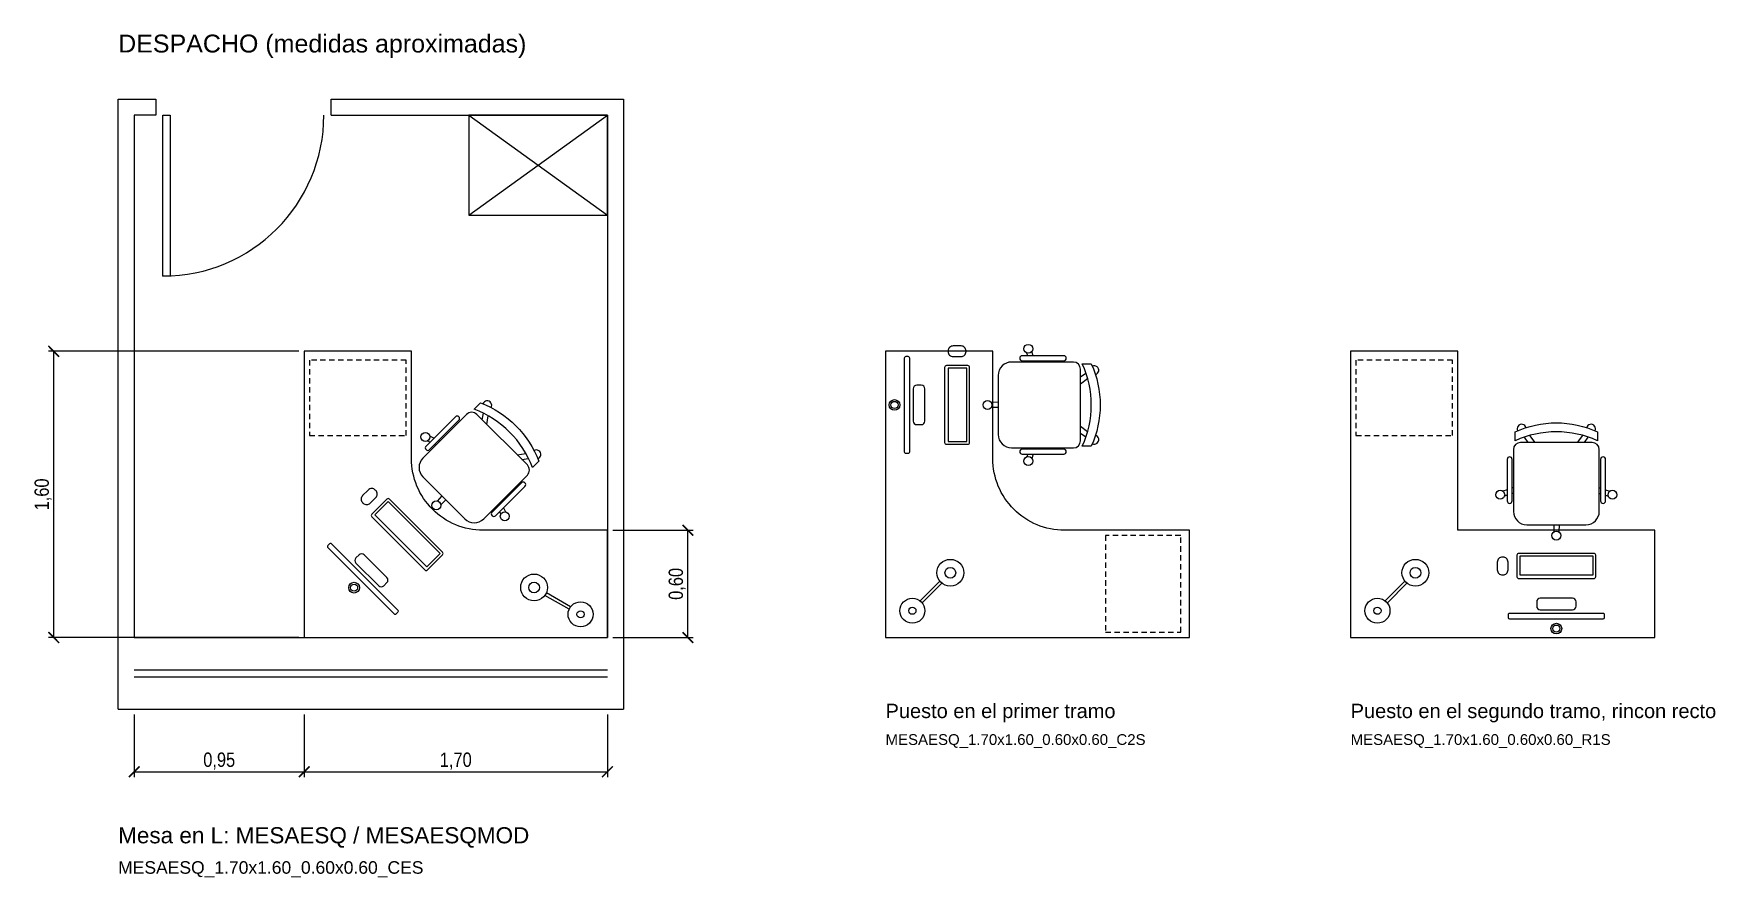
# Model space of a CAD drawing. Header units: metres. Extents: x -0.56 to 8.84, y -1.34 to 3.38.
import ezdxf

# ---------------------------------------------------------------- set-up
doc = ezdxf.new("R2010")
doc.units = ezdxf.units.M
for name, color, linetype in [('EJEMPLO-COTAS', 3, 'Continuous'), ('EJEMPLO-DESPACHO', 8, 'Continuous'), ('EJEMPLO-TEXTOS', 8, 'Continuous'), ('MOBILIARIO', 7, 'Continuous')]:
    doc.layers.add(name, color=color, linetype=linetype)
doc.styles.add('MOB_TEXTO', font='arial.ttf')
doc.styles.add('OpenSansCondensed-Light', font='OpenSansCondensed-Light.ttf')
doc.dimstyles.new('EZDXF', dxfattribs={"dimtxt": 0.25, "dimasz": 0.175, "dimexe": 0.375, "dimexo": 0.125, "dimgap": 0.1, "dimtad": 1, "dimlfac": 100, "dimzin": 12, "dimdsep": 46, "dimtxsty": 'OpenSansCondensed-Light', "dimblk": 'ARCHTICK', "dimcen": 2.5, "dimazin": 3, "dimtfac": 0.5, "dimtmove": 2, "dimatfit": 3})

# ---------------------------------------------------------------- blocks, each defined once
blk = doc.blocks.new('MESAESQ_1.70x1.60_0.60x0.60_CES')
for p, q in [((0.03, 1.55), (0.03, 1.52)), ((0.07, 1.55), (0.04, 1.55)), ((0.12, 1.55), (0.09, 1.55)), ((0.17, 1.55), (0.14, 1.55)), ((0.22, 1.55), (0.19, 1.55)), ((0.27, 1.55), (0.24, 1.55)), ((0.32, 1.55), (0.29, 1.55)), ((0.37, 1.55), (0.34, 1.55)), ((0.42, 1.55), (0.39, 1.55)), ((0.47, 1.55), (0.44, 1.55)), ((0.52, 1.55), (0.49, 1.55)), ((0.57, 1.55), (0.54, 1.55)), ((0.57, 1.53), (0.57, 1.55)), ((0.57, 1.48), (0.57, 1.51)), ((0.03, 1.5), (0.03, 1.47)), ((0.03, 1.45), (0.03, 1.42)), ((0.57, 1.43), (0.57, 1.46)), ((0.03, 1.4), (0.03, 1.37)), ((0.03, 1.35), (0.03, 1.32)), ((0.57, 1.38), (0.57, 1.41)), ((0.57, 1.33), (0.57, 1.36)), ((0.03, 1.3), (0.03, 1.27)), ((0.03, 1.25), (0.03, 1.22)), ((0.57, 1.28), (0.57, 1.31)), ((0.57, 1.23), (0.57, 1.26)), ((0.9952, 1.2169), (1.0015, 1.2536)), ((1.0219, 1.1902), (1.0291, 1.2391)), ((0.03, 1.2), (0.03, 1.17)), ((0.03, 1.15), (0.03, 1.13)), ((0.03, 1.13), (0.06, 1.13)), ((0.08, 1.13), (0.11, 1.13)), ((0.13, 1.13), (0.16, 1.13)), ((0.18, 1.13), (0.21, 1.13)), ((0.23, 1.13), (0.26, 1.13)), ((0.28, 1.13), (0.31, 1.13)), ((0.33, 1.13), (0.36, 1.13)), ((0.38, 1.13), (0.41, 1.13)), ((0.43, 1.13), (0.46, 1.13)), ((0.48, 1.13), (0.51, 1.13)), ((0.53, 1.13), (0.56, 1.13)), ((0.57, 1.18), (0.57, 1.21)), ((0.57, 1.13), (0.57, 1.16)), ((0.7032, 1.0921), (0.6893, 1.0994)), ((0.725, 1.1139), (0.7024, 1.1251)), ((0.7357, 1.0751), (0.7292, 1.0786)), ((0.7581, 1.0975), (0.7515, 1.1008)), ((1.1902, 1.0219), (1.2391, 1.0291)), ((1.2169, 0.9952), (1.2536, 1.0015)), ((0.7703, 0.7913), (0.7426, 0.763)), ((0.7913, 0.7703), (0.763, 0.7426)), ((1.0975, 0.7581), (1.1008, 0.7515)), ((1.0751, 0.7357), (1.0786, 0.7292)), ((1.0921, 0.7032), (1.0994, 0.6893)), ((1.1139, 0.725), (1.1251, 0.7024)), ((1.4804, 0.1581), (1.3461, 0.2356)), ((1.4884, 0.1719), (1.3541, 0.2494))]:
    blk.add_line(p, q)
for points in [[(0, 0), (1.695, 0), (1.695, 0.6), (1, 0.6, -0.414214), (0.6, 1), (0.6, 1.6), (0, 1.6)], [(1.2475, 0.9646), (0.9646, 1.2475, 0.4142), (0.9081, 1.2475), (0.6641, 1.0035, 0.4142), (0.6641, 0.8975), (0.8975, 0.6641, 0.4142), (1.0035, 0.6641), (1.2475, 0.9081, 0.4142)], [(0.8649, 1.2341, 0.4142), (0.8451, 1.2341), (0.6811, 1.07, 0.4142), (0.6811, 1.0502, 0.4142), (0.7009, 1.0502), (0.8649, 1.2143, 0.4142)], [(1.2758, 0.9505, 0.2174), (0.9505, 1.2758), (0.9859, 1.3111, -0.2174), (1.3111, 0.9859)], [(1.2341, 0.8649, 0.4142), (1.2143, 0.8649), (1.0502, 0.7009, 0.4142), (1.0502, 0.6811, 0.4142), (1.07, 0.6811), (1.2341, 0.8451, 0.4142)], [(0.4004, 0.8218), (0.3975, 0.8246, 0.414214), (0.3579, 0.8246), (0.3268, 0.7935, 0.414214), (0.3268, 0.7539), (0.3297, 0.7511, 0.414214), (0.3693, 0.7511), (0.4004, 0.7822, 0.414214)], [(0.7737, 0.4767), (0.4767, 0.7737, 0.414214), (0.4626, 0.7737), (0.3777, 0.6889, 0.414214), (0.3777, 0.6747), (0.6747, 0.3777, 0.414214), (0.6889, 0.3777), (0.7737, 0.4626, 0.414214)], [(0.5241, 0.1536), (0.1536, 0.5241, 0.414214), (0.1423, 0.5241), (0.1324, 0.5142, 0.414214), (0.1324, 0.5029), (0.5029, 0.1324, 0.414214), (0.5142, 0.1324), (0.5241, 0.1423, 0.414214)], [(0.4626, 0.3353), (0.3353, 0.4626, 0.414214), (0.307, 0.4626), (0.2894, 0.4449, 0.414214), (0.2894, 0.4166), (0.4166, 0.2894, 0.414214), (0.4449, 0.2894), (0.4626, 0.307, 0.414214)]]:
    blk.add_lwpolyline(points, format="xyb", close=True)
blk.add_lwpolyline([(0.7596, 0.4697), (0.4697, 0.7596), (0.3954, 0.6853), (0.6853, 0.3954)], close=True)
for centre, radius in [((0.6777, 1.1215), 0.025), ((0.7384, 0.7384), 0.025), ((1.1215, 0.6777), 0.025), ((0.2788, 0.2788), 0.03), ((0.2788, 0.2788), 0.02), ((1.2852, 0.28), 0.075), ((1.2852, 0.28), 0.03), ((1.545, 0.13), 0.07), ((1.545, 0.13), 0.02)]:
    blk.add_circle(centre, radius)
for centre, start, end in [((1.0233, 1.2977), 329.48, 161.55), ((1.2977, 1.0233), 288.45, 120.52)]:
    blk.add_arc(centre, 0.025, start, end)
blk = doc.blocks.new('MESAESQ_1.70x1.60_0.60x0.60_C2S')
for p, q in [((0.8261, 1.575), (0.818, 1.5989)), ((0.7953, 1.575), (0.7906, 1.59)), ((0.8062, 1.54), (0.8041, 1.547)), ((0.8379, 1.54), (0.8356, 1.547)), ((1.09, 1.4568), (1.1204, 1.4783)), ((1.09, 1.419), (1.1297, 1.4485)), ((0.63, 1.3149), (0.5904, 1.3144)), ((0.63, 1.2851), (0.5904, 1.2856)), ((1.09, 1.181), (1.1297, 1.1515)), ((1.09, 1.1432), (1.1204, 1.1217)), ((0.8062, 1.06), (0.8041, 1.053)), ((0.8379, 1.06), (0.8356, 1.053)), ((0.7953, 1.025), (0.7906, 1.01)), ((0.8261, 1.025), (0.818, 1.0011)), ((1.25, 0.57), (1.23, 0.57)), ((1.23, 0.57), (1.23, 0.54)), ((1.3, 0.57), (1.27, 0.57)), ((1.35, 0.57), (1.32, 0.57)), ((1.4, 0.57), (1.37, 0.57)), ((1.45, 0.57), (1.42, 0.57)), ((1.5, 0.57), (1.47, 0.57)), ((1.55, 0.57), (1.52, 0.57)), ((1.6, 0.57), (1.57, 0.57)), ((1.65, 0.57), (1.62, 0.57)), ((1.23, 0.52), (1.23, 0.49)), ((1.65, 0.53), (1.65, 0.56)), ((1.65, 0.48), (1.65, 0.51)), ((1.23, 0.47), (1.23, 0.44)), ((1.23, 0.42), (1.23, 0.39)), ((1.65, 0.43), (1.65, 0.46)), ((1.65, 0.38), (1.65, 0.41)), ((0.1938, 0.2052), (0.3034, 0.3148)), ((0.2052, 0.1938), (0.3148, 0.3034)), ((1.23, 0.37), (1.23, 0.34)), ((1.23, 0.32), (1.23, 0.29)), ((1.65, 0.33), (1.65, 0.36)), ((1.65, 0.28), (1.65, 0.31)), ((1.23, 0.27), (1.23, 0.24)), ((1.23, 0.22), (1.23, 0.19)), ((1.65, 0.23), (1.65, 0.26)), ((1.65, 0.18), (1.65, 0.21)), ((1.23, 0.17), (1.23, 0.14)), ((1.23, 0.12), (1.23, 0.09)), ((1.65, 0.13), (1.65, 0.16)), ((1.65, 0.08), (1.65, 0.11)), ((1.23, 0.07), (1.23, 0.04)), ((1.23, 0.03), (1.26, 0.03)), ((1.28, 0.03), (1.31, 0.03)), ((1.33, 0.03), (1.36, 0.03)), ((1.38, 0.03), (1.41, 0.03)), ((1.43, 0.03), (1.46, 0.03)), ((1.48, 0.03), (1.51, 0.03)), ((1.53, 0.03), (1.56, 0.03)), ((1.58, 0.03), (1.61, 0.03)), ((1.63, 0.03), (1.65, 0.03)), ((1.65, 0.03), (1.65, 0.06))]:
    blk.add_line(p, q)
for points in [[(0, 0), (1.7, 0), (1.7, 0.6), (1, 0.6, -0.414214), (0.6, 1), (0.6, 1.6), (0, 1.6)], [(0.45, 1.598), (0.45, 1.602, 0.414214), (0.422, 1.63), (0.378, 1.63, 0.414214), (0.35, 1.602), (0.35, 1.598, 0.414214), (0.378, 1.57), (0.422, 1.57, 0.414214)], [(0.135, 1.038), (0.135, 1.562, 0.414214), (0.127, 1.57), (0.113, 1.57, 0.414214), (0.105, 1.562), (0.105, 1.038, 0.414214), (0.113, 1.03), (0.127, 1.03, 0.414214)], [(0.47, 1.09), (0.47, 1.51, 0.414214), (0.46, 1.52), (0.34, 1.52, 0.414214), (0.33, 1.51), (0.33, 1.09, 0.414214), (0.34, 1.08), (0.46, 1.08, 0.414214)], [(1.09, 1.1), (1.09, 1.5, 0.4142), (1.05, 1.54), (0.705, 1.54, 0.4142), (0.63, 1.465), (0.63, 1.135, 0.4142), (0.705, 1.06), (1.05, 1.06, 0.4142)], [(1.01, 1.561, 0.4142), (0.996, 1.575), (0.764, 1.575, 0.4142), (0.75, 1.561, 0.4142), (0.764, 1.547), (0.996, 1.547, 0.4142)], [(1.1, 1.07, 0.2174), (1.1, 1.53), (1.15, 1.53, -0.2174), (1.15, 1.07)], [(0.22, 1.21), (0.22, 1.39, 0.414214), (0.2, 1.41), (0.175, 1.41, 0.414214), (0.155, 1.39), (0.155, 1.21, 0.414214), (0.175, 1.19), (0.2, 1.19, 0.414214)], [(1.01, 1.039, 0.4142), (0.996, 1.053), (0.764, 1.053, 0.4142), (0.75, 1.039, 0.4142), (0.764, 1.025), (0.996, 1.025, 0.4142)]]:
    blk.add_lwpolyline(points, format="xyb", close=True)
blk.add_lwpolyline([(0.455, 1.095), (0.455, 1.505), (0.35, 1.505), (0.35, 1.095)], close=True)
for centre, radius in [((0.798, 1.6138), 0.025), ((0.05, 1.3), 0.03), ((0.05, 1.3), 0.02), ((0.57, 1.3), 0.025), ((0.798, 0.9862), 0.025), ((0.3621, 0.3621), 0.075), ((0.3621, 0.3621), 0.03), ((0.15, 0.15), 0.07), ((0.15, 0.15), 0.02)]:
    blk.add_circle(centre, radius)
for centre, start, end in [((1.167, 1.494), 284.48, 116.55), ((1.167, 1.106), 243.45, 75.52)]:
    blk.add_arc(centre, 0.025, start, end)
blk = doc.blocks.new('MESAESQ_1.70x1.60_0.60x0.60_R1S')
for p, q in [((0.03, 1.55), (0.03, 1.52)), ((0.07, 1.55), (0.04, 1.55)), ((0.12, 1.55), (0.09, 1.55)), ((0.17, 1.55), (0.14, 1.55)), ((0.22, 1.55), (0.19, 1.55)), ((0.27, 1.55), (0.24, 1.55)), ((0.32, 1.55), (0.29, 1.55)), ((0.37, 1.55), (0.34, 1.55)), ((0.42, 1.55), (0.39, 1.55)), ((0.47, 1.55), (0.44, 1.55)), ((0.52, 1.55), (0.49, 1.55)), ((0.57, 1.55), (0.54, 1.55)), ((0.57, 1.53), (0.57, 1.55)), ((0.57, 1.48), (0.57, 1.51)), ((0.03, 1.5), (0.03, 1.47)), ((0.03, 1.45), (0.03, 1.42)), ((0.57, 1.43), (0.57, 1.46)), ((0.03, 1.4), (0.03, 1.37)), ((0.03, 1.35), (0.03, 1.32)), ((0.57, 1.38), (0.57, 1.41)), ((0.57, 1.33), (0.57, 1.36)), ((0.03, 1.3), (0.03, 1.27)), ((0.03, 1.25), (0.03, 1.22)), ((0.57, 1.28), (0.57, 1.31)), ((0.57, 1.23), (0.57, 1.26)), ((0.03, 1.2), (0.03, 1.17)), ((0.03, 1.15), (0.03, 1.13)), ((0.03, 1.13), (0.06, 1.13)), ((0.08, 1.13), (0.11, 1.13)), ((0.13, 1.13), (0.16, 1.13)), ((0.18, 1.13), (0.21, 1.13)), ((0.23, 1.13), (0.26, 1.13)), ((0.28, 1.13), (0.31, 1.13)), ((0.33, 1.13), (0.36, 1.13)), ((0.38, 1.13), (0.41, 1.13)), ((0.43, 1.13), (0.46, 1.13)), ((0.48, 1.13), (0.51, 1.13)), ((0.53, 1.13), (0.56, 1.13)), ((0.57, 1.18), (0.57, 1.21)), ((0.57, 1.13), (0.57, 1.16)), ((1.031, 1.09), (1.0015, 1.1297)), ((1.269, 1.09), (1.2985, 1.1297)), ((0.9932, 1.09), (0.9717, 1.1204)), ((1.3068, 1.09), (1.3283, 1.1204)), ((0.875, 0.8261), (0.8511, 0.818)), ((0.875, 0.7953), (0.86, 0.7906)), ((0.91, 0.8379), (0.903, 0.8356)), ((0.91, 0.8062), (0.903, 0.8041)), ((1.39, 0.8379), (1.397, 0.8356)), ((1.39, 0.8062), (1.397, 0.8041)), ((1.425, 0.8261), (1.4489, 0.818)), ((1.425, 0.7953), (1.44, 0.7906)), ((1.1351, 0.63), (1.1356, 0.5904)), ((1.1649, 0.63), (1.1644, 0.5904)), ((0.1938, 0.2052), (0.3034, 0.3148)), ((0.2052, 0.1938), (0.3148, 0.3034))]:
    blk.add_line(p, q)
for points in [[(0, 0), (1.7, 0), (1.7, 0.6), (0.6, 0.6), (0.6, 1.6), (0, 1.6)], [(1.355, 0.455), (0.945, 0.455), (0.945, 0.35), (1.355, 0.35)]]:
    blk.add_lwpolyline(points, close=True)
for points in [[(1.38, 1.1, 0.2174), (0.92, 1.1), (0.92, 1.15, -0.2174), (1.38, 1.15)], [(1.35, 1.09), (0.95, 1.09, 0.4142), (0.91, 1.05), (0.91, 0.705, 0.4142), (0.985, 0.63), (1.315, 0.63, 0.4142), (1.39, 0.705), (1.39, 1.05, 0.4142)], [(0.889, 1.01, 0.4142), (0.875, 0.996), (0.875, 0.764, 0.4142), (0.889, 0.75, 0.4142), (0.903, 0.764), (0.903, 0.996, 0.4142)], [(1.411, 1.01, 0.4142), (1.397, 0.996), (1.397, 0.764, 0.4142), (1.411, 0.75, 0.4142), (1.425, 0.764), (1.425, 0.996, 0.4142)], [(0.852, 0.45), (0.848, 0.45, 0.414214), (0.82, 0.422), (0.82, 0.378, 0.414214), (0.848, 0.35), (0.852, 0.35, 0.414214), (0.88, 0.378), (0.88, 0.422, 0.414214)], [(1.36, 0.47), (0.94, 0.47, 0.414214), (0.93, 0.46), (0.93, 0.34, 0.414214), (0.94, 0.33), (1.36, 0.33, 0.414214), (1.37, 0.34), (1.37, 0.46, 0.414214)], [(1.24, 0.22), (1.06, 0.22, 0.414214), (1.04, 0.2), (1.04, 0.175, 0.414214), (1.06, 0.155), (1.24, 0.155, 0.414214), (1.26, 0.175), (1.26, 0.2, 0.414214)], [(1.412, 0.135), (0.888, 0.135, 0.414214), (0.88, 0.127), (0.88, 0.113, 0.414214), (0.888, 0.105), (1.412, 0.105, 0.414214), (1.42, 0.113), (1.42, 0.127, 0.414214)]]:
    blk.add_lwpolyline(points, format="xyb", close=True)
for centre, radius in [((0.8362, 0.798), 0.025), ((1.4638, 0.798), 0.025), ((1.15, 0.57), 0.025), ((0.3621, 0.3621), 0.075), ((0.3621, 0.3621), 0.03), ((0.15, 0.15), 0.07), ((0.15, 0.15), 0.02), ((1.15, 0.05), 0.03), ((1.15, 0.05), 0.02)]:
    blk.add_circle(centre, radius)
for centre, start, end in [((0.956, 1.167), 14.48, 206.55), ((1.344, 1.167), 333.45, 165.52)]:
    blk.add_arc(centre, 0.025, start, end)
blk = doc.blocks.new('_ARCHTICK')
at = {"color": 0, "linetype": 'BYBLOCK', "const_width": 0.15}
blk.add_lwpolyline([(-0.5, -0.5), (0.5, 0.5)], dxfattribs=at)

msp = doc.modelspace()

# ---------------------------------------------------------------- linework, layer by layer
at = {"layer": 'EJEMPLO-DESPACHO'}
for p, q in [((1.1, 2.92), (2.645, 2.92)), ((1.87, 2.36), (2.645, 2.92)), ((1.87, 2.92), (2.645, 2.36)), ((2.645, 2.92), (2.645, 0)), ((0, 0), (2.645, 0)), ((0, -0.18), (2.645, -0.18)), ((0, -0.22), (2.645, -0.22)), ((-0.09, -0.4), (2.735, -0.4))]:
    msp.add_line(p, q, dxfattribs=at)
for points in [[(-0.09, -0.4), (-0.09, 3.01), (0.12, 3.01), (0.12, 2.92), (0, 2.92), (0, 0)], [(1.1, 2.92), (1.1, 3.01), (2.735, 3.01), (2.735, -0.4)]]:
    msp.add_lwpolyline(points, dxfattribs=at)
for points in [[(0.16, 2.92), (0.2, 2.92), (0.2, 2.02), (0.16, 2.02)], [(1.87, 2.36), (2.645, 2.36), (2.645, 2.92), (1.87, 2.92)]]:
    msp.add_lwpolyline(points, close=True, dxfattribs=at)
msp.add_arc((0.16, 2.92), 0.9, 270, 360, dxfattribs=at)

# ---------------------------------------------------------------- block references
at = {"layer": 'MOBILIARIO'}
for name, p in [('MESAESQ_1.70x1.60_0.60x0.60_CES', (0.95, 0)), ('MESAESQ_1.70x1.60_0.60x0.60_C2S', (4.2, 0)), ('MESAESQ_1.70x1.60_0.60x0.60_R1S', (6.8, 0))]:
    msp.add_blockref(name, p, dxfattribs=at)

# ---------------------------------------------------------------- texts
at = {"layer": 'EJEMPLO-TEXTOS', "style": 'MOB_TEXTO'}
for s, height, p in [('DESPACHO (medidas aproximadas)', 0.1, (-0.09, 3.27)), ('Puesto en el primer tramo', 0.08, (4.2, -0.45)), ('Puesto en el segundo tramo, rincon recto', 0.08, (6.8, -0.45)), ('MESAESQ_1.70x1.60_0.60x0.60_C2S', 0.06, (4.2, -0.6)), ('MESAESQ_1.70x1.60_0.60x0.60_R1S', 0.06, (6.8, -0.6)), ('Mesa en L: MESAESQ / MESAESQMOD', 0.09, (-0.09, -1.15)), ('MESAESQ_1.70x1.60_0.60x0.60_CES', 0.07, (-0.09, -1.32))]:
    msp.add_text(s, height=height, dxfattribs=at).set_placement(p)

# ---------------------------------------------------------------- dimensions: what is measured, and where the dimension line sits
at = {"layer": 'EJEMPLO-COTAS'}
for base, p1, p2 in [((-0.45, 0), (0.95, 0), (0.95, 1.6)), ((3.095, 0), (2.645, 0), (2.645, 0.6))]:
    msp.add_linear_dim(base=base, p1=p1, p2=p2, angle=90, dimstyle='EZDXF', override={"dimtxt": 0.08, "dimasz": 0.06, "dimexe": 0.03, "dimexo": 0.03, "dimgap": 0.02, "dimtad": 1, "dimdec": 2, "dimlfac": 1, "dimzin": 0, "dimdsep": 44, "dimblk": 'ARCHTICK', "dimclrt": 3}, dxfattribs=at).render()
for base, p1, p2 in [((0, -0.75), (0, -0.4), (0.95, -0.4)), ((0.95, -0.75), (0.95, -0.4), (2.645, -0.4))]:
    msp.add_linear_dim(base=base, p1=p1, p2=p2, dimstyle='EZDXF', override={"dimtxt": 0.08, "dimasz": 0.06, "dimexe": 0.03, "dimexo": 0.03, "dimgap": 0.02, "dimtad": 1, "dimdec": 2, "dimlfac": 1, "dimzin": 0, "dimdsep": 44, "dimblk": 'ARCHTICK', "dimclrt": 3}, dxfattribs=at).render()

doc.saveas('drawing.dxf')
